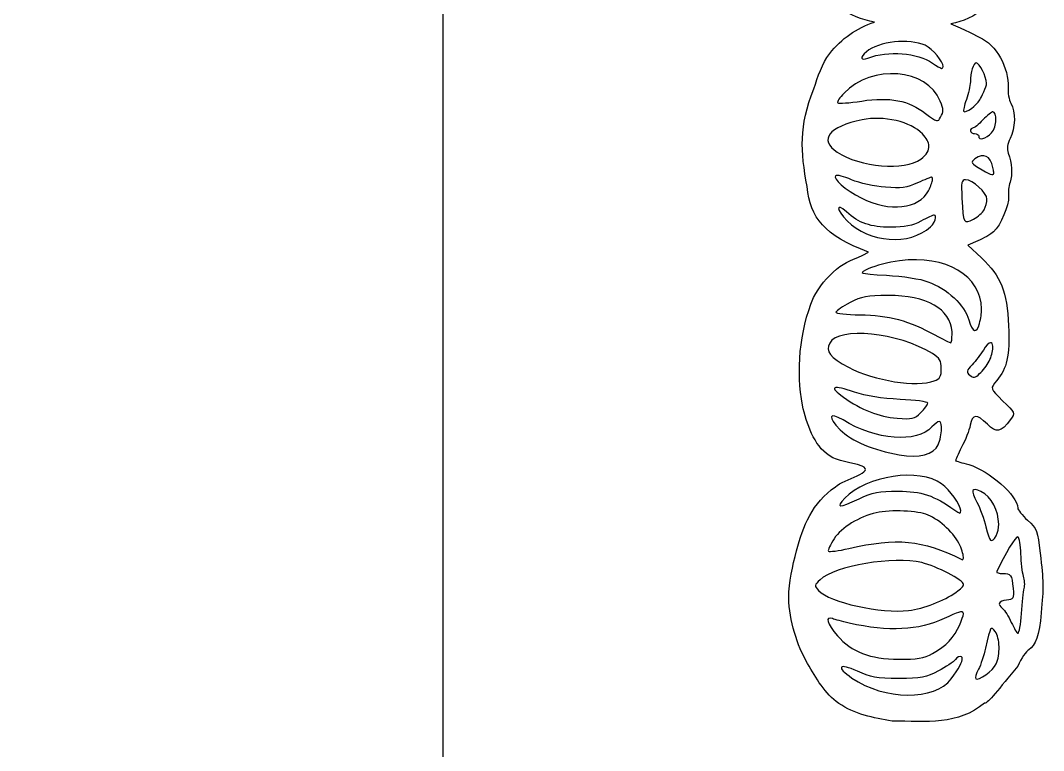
# Model space of a CAD drawing. Header units: centimetres. Extents: x -14.3 to 11, y -12.4 to 14.4.
# Drawn here: x -3.88 to 7, y -1.44 to 6.33 of the extents above; entities that cross this region are included whole.
import ezdxf

# ---------------------------------------------------------------- set-up
doc = ezdxf.new("R2010")
doc.units = ezdxf.units.CM
doc.header["$MEASUREMENT"] = 0
doc.layers.add('Layer 1', color=7, linetype='Continuous')

msp = doc.modelspace()

# ---------------------------------------------------------------- linework, layer by layer
at = {"layer": 'Layer 1', "color": 12}
for points, knots in [([(6.99868, 7.72779), (6.99736, 7.81455), (6.98812, 7.90504), (6.97021, 8.05527), (6.97021, 8.05527), (6.94359, 8.29807), (6.93798, 8.31498), (6.83638, 8.40703), (6.83638, 8.40703), (6.77828, 8.45899), (6.73182, 8.51919), (6.73177, 8.53665), (6.73177, 8.53665), (6.7314, 8.66973), (6.43033, 8.93503), (6.21027, 8.99816), (6.21027, 8.99816), (6.13825, 9.01835), (6.07735, 9.0351), (6.07124, 9.04063), (6.07124, 9.04063), (6.06859, 9.0438), (6.09698, 9.10765), (6.1346, 9.18316), (6.1346, 9.18316), (6.17458, 9.25843), (6.21504, 9.36225), (6.22652, 9.41731), (6.22652, 9.41731), (6.24946, 9.53884), (6.29523, 9.54188), (6.40826, 9.42949), (6.40826, 9.42949), (6.50407, 9.33159), (6.55087, 9.33992), (6.65472, 9.47888), (6.65472, 9.47888), (6.70637, 9.54834), (6.70584, 9.54913), (6.56974, 9.67893), (6.56974, 9.67893), (6.43628, 9.80845), (6.43655, 9.80792), (6.5088, 9.892), (6.5088, 9.892), (6.61794, 10.02541), (6.64697, 10.14931), (6.63437, 10.47604), (6.63437, 10.47604), (6.61905, 10.84297), (6.55481, 11.00206), (6.3463, 11.1978), (6.3463, 11.1978), (6.3463, 11.1978), (6.20117, 11.3339), (6.20117, 11.3339), (6.20117, 11.3339), (6.20117, 11.3339), (6.30767, 11.37973), (6.30767, 11.37973), (6.30767, 11.37973), (6.3682, 11.40582), (6.44348, 11.4473), (6.47515, 11.47598), (6.47515, 11.47598), (6.55008, 11.54552), (6.64181, 11.75956), (6.63281, 11.85188), (6.63281, 11.85188), (6.62977, 11.89527), (6.63541, 11.96168), (6.64985, 12.00248), (6.64985, 12.00248), (6.67819, 12.08326), (6.66909, 12.21076), (6.63149, 12.31172), (6.63149, 12.31172), (6.61416, 12.36062), (6.62038, 12.40721), (6.65168, 12.46788), (6.65168, 12.46788), (6.70639, 12.57784), (6.71121, 12.75169), (6.65909, 12.84415), (6.65909, 12.84415), (6.63885, 12.8814), (6.62382, 12.95623), (6.62948, 13.01102), (6.62948, 13.01102), (6.64027, 13.21663), (6.50409, 13.4676), (6.32288, 13.54592), (6.32288, 13.54592), (6.32288, 13.54592), (6.07962, 13.67487), (5.96019, 13.70866), (5.96019, 13.70866), (5.83176, 13.74533), (5.69677, 13.76796), (5.56316, 13.76467), (5.56316, 13.76467), (5.22637, 13.76053), (4.92752, 13.62262), (4.73268, 13.3744), (4.73268, 13.3744), (4.64833, 13.26489), (4.60745, 13.12692), (4.56337, 12.99609), (4.56337, 12.99609), (4.40156, 12.59557), (4.42399, 12.33845), (4.49122, 11.9566), (4.49122, 11.9566), (4.53057, 11.62095), (4.66654, 11.44302), (5.14543, 11.25889), (5.14543, 11.25889), (4.96922, 11.1687), (4.90416, 11.16005), (4.80544, 11.07855), (4.80544, 11.07855), (4.70514, 10.99598), (4.6197, 10.89094), (4.56076, 10.77516), (4.56076, 10.77516), (4.40492, 10.41461), (4.37915, 9.98643), (4.44074, 9.63208), (4.44074, 9.63208), (4.48974, 9.43007), (4.56052, 9.20721), (4.72593, 9.09391), (4.72593, 9.09391), (4.82798, 9.02594), (4.94228, 9.0329), (5.07577, 8.98168), (5.07577, 8.98168), (5.22571, 8.92392), (4.88222, 8.84222), (4.79303, 8.7634), (4.79303, 8.7634), (4.54615, 8.58832), (4.44815, 8.34752), (4.37907, 8.08194), (4.37907, 8.08194), (4.33612, 7.91805), (4.29906, 7.75073), (4.29609, 7.58137), (4.29609, 7.58137), (4.30104, 7.33401), (4.38483, 7.07972), (4.49654, 6.88239), (4.49654, 6.88239), (4.58616, 6.72682), (4.68162, 6.56145), (4.82849, 6.45816), (4.82849, 6.45816), (4.9385, 6.38069), (5.06828, 6.3382), (5.20171, 6.30788), (5.20171, 6.30788), (5.01325, 6.24491), (4.84926, 6.13198), (4.72668, 5.9758), (4.72668, 5.9758), (4.64233, 5.86626), (4.60145, 5.72831), (4.55737, 5.59747), (4.55737, 5.59747), (4.39555, 5.19695), (4.41799, 4.93985), (4.48495, 4.55798), (4.48495, 4.55798), (4.52456, 4.22233), (4.66053, 4.04439), (5.13943, 3.8603), (5.13943, 3.8603), (4.96321, 3.7701), (4.89815, 3.76145), (4.79914, 3.67993), (4.79914, 3.67993), (4.69911, 3.59735), (4.6137, 3.49234), (4.55448, 3.37653), (4.55448, 3.37653), (4.39888, 3.01599), (4.37314, 2.58781), (4.43473, 2.23345), (4.43473, 2.23345), (4.48374, 2.03144), (4.55448, 1.80861), (4.71993, 1.69532), (4.71993, 1.69532), (4.82198, 1.62735), (4.93628, 1.63428), (5.07003, 1.58308), (5.07003, 1.58308), (5.21994, 1.5253), (4.87622, 1.44362), (4.78676, 1.36477), (4.78676, 1.36477), (4.54014, 1.1897), (4.44214, 0.9489), (4.37306, 0.68307), (4.37306, 0.68307), (4.33012, 0.51917), (4.29305, 0.35184), (4.29009, 0.18251), (4.29009, 0.18251), (4.29503, -0.06488), (4.37883, -0.3189), (4.49053, -0.51623), (4.49053, -0.51623), (4.58015, -0.67207), (4.67561, -0.83717), (4.82248, -0.94046), (4.82248, -0.94046), (4.98552, -1.05481), (5.19308, -1.09498), (5.38948, -1.128), (5.38948, -1.128), (5.7586, -1.13435), (6.09105, -1.17361), (6.37267, -0.93681), (6.37267, -0.93681), (6.4063, -0.94782), (6.52253, -0.78555), (6.72793, -0.54367), (6.72793, -0.54367), (6.76238, -0.4626), (6.81453, -0.38441), (6.84334, -0.36976), (6.84334, -0.36976), (6.91544, -0.32909), (6.95296, -0.21654), (6.97529, 0.02326), (6.97529, 0.02326), (6.98786, 0.15928), (6.99397, 0.24265), (6.99267, 0.32917), (6.99267, 0.32917), (6.99135, 0.41595), (6.98209, 0.50641), (6.9642, 0.65664), (6.9642, 0.65664), (6.93759, 0.89945), (6.93171, 0.91636), (6.83011, 1.00841), (6.83011, 1.00841), (6.77228, 1.06037), (6.72581, 1.12056), (6.72576, 1.13803), (6.72576, 1.13803), (6.72536, 1.27111), (6.42432, 1.53644), (6.20427, 1.59956), (6.20427, 1.59956), (6.13222, 1.61973), (6.07134, 1.63647), (6.06523, 1.64203), (6.06523, 1.64203), (6.06258, 1.64518), (6.09097, 1.70902), (6.12833, 1.78456), (6.12833, 1.78456), (6.16858, 1.85954), (6.20903, 1.96363), (6.22051, 2.01872), (6.22051, 2.01872), (6.24345, 2.14021), (6.28923, 2.14326), (6.40226, 2.03086), (6.40226, 2.03086), (6.49806, 1.93299), (6.54487, 1.94133), (6.64845, 2.08026), (6.64845, 2.08026), (6.70036, 2.14974), (6.69983, 2.15053), (6.56373, 2.28031), (6.56373, 2.28031), (6.43027, 2.40982), (6.43054, 2.4093), (6.5028, 2.49338), (6.5028, 2.49338), (6.61194, 2.62678), (6.64096, 2.75069), (6.62837, 3.07742), (6.62837, 3.07742), (6.61278, 3.44437), (6.54881, 3.60347), (6.34029, 3.79918), (6.34029, 3.79918), (6.34029, 3.79918), (6.19517, 3.93528), (6.19517, 3.93528), (6.19517, 3.93528), (6.19517, 3.93528), (6.30166, 3.98111), (6.30166, 3.98111), (6.30166, 3.98111), (6.36217, 4.00722), (6.43747, 4.04871), (6.46914, 4.07736), (6.46914, 4.07736), (6.54407, 4.14689), (6.6358, 4.36094), (6.62681, 4.45325), (6.62681, 4.45325), (6.62376, 4.49665), (6.62914, 4.56308), (6.64385, 4.60386), (6.64385, 4.60386), (6.67218, 4.68463), (6.66308, 4.81187), (6.62548, 4.9131), (6.62548, 4.9131), (6.60815, 4.962), (6.61411, 5.00859), (6.64567, 5.06928), (6.64567, 5.06928), (6.70039, 5.17925), (6.70518, 5.35308), (6.65305, 5.44552), (6.65305, 5.44552), (6.63284, 5.48278), (6.61781, 5.55763), (6.62347, 5.61239), (6.62347, 5.61239), (6.63427, 5.81803), (6.49809, 6.06899), (6.31687, 6.1473), (6.31687, 6.1473), (6.31687, 6.1473), (6.13987, 6.24179), (6.01379, 6.29036), (6.01379, 6.29036), (6.1431, 6.3164), (6.26517, 6.36625), (6.37895, 6.46181), (6.37895, 6.46181), (6.41231, 6.45054), (6.52854, 6.61305), (6.73394, 6.85496), (6.73394, 6.85496), (6.76839, 6.936), (6.82054, 7.01447), (6.84935, 7.02884), (6.84935, 7.02884), (6.92145, 7.0698), (6.95897, 7.18209), (6.9813, 7.42214), (6.9813, 7.42214), (6.99386, 7.5579), (6.99998, 7.64127), (6.99868, 7.72806), (6.99868, 7.72806), (6.99868, 7.72806), (6.99868, 7.72779), (6.99868, 7.72779)], [0, 0, 0, 0, 0.01098901, 0.01098901, 0.01098901, 0.01098901, 0.02197802, 0.02197802, 0.02197802, 0.02197802, 0.03296703, 0.03296703, 0.03296703, 0.03296703, 0.04395604, 0.04395604, 0.04395604, 0.04395604, 0.05494505, 0.05494505, 0.05494505, 0.05494505, 0.06593407, 0.06593407, 0.06593407, 0.06593407, 0.07692308, 0.07692308, 0.07692308, 0.07692308, 0.08791209, 0.08791209, 0.08791209, 0.08791209, 0.0989011, 0.0989011, 0.0989011, 0.0989011, 0.10989011, 0.10989011, 0.10989011, 0.10989011, 0.12087912, 0.12087912, 0.12087912, 0.12087912, 0.13186813, 0.13186813, 0.13186813, 0.13186813, 0.14285714, 0.14285714, 0.14285714, 0.14285714, 0.15384615, 0.15384615, 0.15384615, 0.15384615, 0.16483516, 0.16483516, 0.16483516, 0.16483516, 0.17582418, 0.17582418, 0.17582418, 0.17582418, 0.18681319, 0.18681319, 0.18681319, 0.18681319, 0.1978022, 0.1978022, 0.1978022, 0.1978022, 0.20879121, 0.20879121, 0.20879121, 0.20879121, 0.21978022, 0.21978022, 0.21978022, 0.21978022, 0.23076923, 0.23076923, 0.23076923, 0.23076923, 0.24175824, 0.24175824, 0.24175824, 0.24175824, 0.25274725, 0.25274725, 0.25274725, 0.25274725, 0.26373626, 0.26373626, 0.26373626, 0.26373626, 0.27472527, 0.27472527, 0.27472527, 0.27472527, 0.28571429, 0.28571429, 0.28571429, 0.28571429, 0.2967033, 0.2967033, 0.2967033, 0.2967033, 0.30769231, 0.30769231, 0.30769231, 0.30769231, 0.31868132, 0.31868132, 0.31868132, 0.31868132, 0.32967033, 0.32967033, 0.32967033, 0.32967033, 0.34065934, 0.34065934, 0.34065934, 0.34065934, 0.35164835, 0.35164835, 0.35164835, 0.35164835, 0.36263736, 0.36263736, 0.36263736, 0.36263736, 0.37362637, 0.37362637, 0.37362637, 0.37362637, 0.38461538, 0.38461538, 0.38461538, 0.38461538, 0.3956044, 0.3956044, 0.3956044, 0.3956044, 0.40659341, 0.40659341, 0.40659341, 0.40659341, 0.41758242, 0.41758242, 0.41758242, 0.41758242, 0.42857143, 0.42857143, 0.42857143, 0.42857143, 0.43956044, 0.43956044, 0.43956044, 0.43956044, 0.45054945, 0.45054945, 0.45054945, 0.45054945, 0.46153846, 0.46153846, 0.46153846, 0.46153846, 0.47252747, 0.47252747, 0.47252747, 0.47252747, 0.48351648, 0.48351648, 0.48351648, 0.48351648, 0.49450549, 0.49450549, 0.49450549, 0.49450549, 0.50549451, 0.50549451, 0.50549451, 0.50549451, 0.51648352, 0.51648352, 0.51648352, 0.51648352, 0.52747253, 0.52747253, 0.52747253, 0.52747253, 0.53846154, 0.53846154, 0.53846154, 0.53846154, 0.54945055, 0.54945055, 0.54945055, 0.54945055, 0.56043956, 0.56043956, 0.56043956, 0.56043956, 0.57142857, 0.57142857, 0.57142857, 0.57142857, 0.58241758, 0.58241758, 0.58241758, 0.58241758, 0.59340659, 0.59340659, 0.59340659, 0.59340659, 0.6043956, 0.6043956, 0.6043956, 0.6043956, 0.61538462, 0.61538462, 0.61538462, 0.61538462, 0.62637363, 0.62637363, 0.62637363, 0.62637363, 0.63736264, 0.63736264, 0.63736264, 0.63736264, 0.64835165, 0.64835165, 0.64835165, 0.64835165, 0.65934066, 0.65934066, 0.65934066, 0.65934066, 0.67032967, 0.67032967, 0.67032967, 0.67032967, 0.68131868, 0.68131868, 0.68131868, 0.68131868, 0.69230769, 0.69230769, 0.69230769, 0.69230769, 0.7032967, 0.7032967, 0.7032967, 0.7032967, 0.71428571, 0.71428571, 0.71428571, 0.71428571, 0.72527473, 0.72527473, 0.72527473, 0.72527473, 0.73626374, 0.73626374, 0.73626374, 0.73626374, 0.74725275, 0.74725275, 0.74725275, 0.74725275, 0.75824176, 0.75824176, 0.75824176, 0.75824176, 0.76923077, 0.76923077, 0.76923077, 0.76923077, 0.78021978, 0.78021978, 0.78021978, 0.78021978, 0.79120879, 0.79120879, 0.79120879, 0.79120879, 0.8021978, 0.8021978, 0.8021978, 0.8021978, 0.81318681, 0.81318681, 0.81318681, 0.81318681, 0.82417582, 0.82417582, 0.82417582, 0.82417582, 0.83516484, 0.83516484, 0.83516484, 0.83516484, 0.84615385, 0.84615385, 0.84615385, 0.84615385, 0.85714286, 0.85714286, 0.85714286, 0.85714286, 0.86813187, 0.86813187, 0.86813187, 0.86813187, 0.87912088, 0.87912088, 0.87912088, 0.87912088, 0.89010989, 0.89010989, 0.89010989, 0.89010989, 0.9010989, 0.9010989, 0.9010989, 0.9010989, 0.91208791, 0.91208791, 0.91208791, 0.91208791, 0.92307692, 0.92307692, 0.92307692, 0.92307692, 0.93406593, 0.93406593, 0.93406593, 0.93406593, 0.94505495, 0.94505495, 0.94505495, 0.94505495, 0.95604396, 0.95604396, 0.95604396, 0.95604396, 0.96703297, 0.96703297, 0.96703297, 0.96703297, 0.97802198, 0.97802198, 0.97802198, 0.97802198, 1, 1, 1, 1]), ([(0.61029, -12.44203), (0.61029, -5.09979), (0.61029, 2.2424), (0.61029, 9.58461), (0.61029, 9.58461), (-4.35065, 9.5845), (-9.31161, 9.5845), (-14.2726, 9.5845), (-14.2726, 9.5845), (-14.2726, 2.24229), (-14.2726, -5.09979), (-14.2726, -12.44203), (-14.2726, -12.44203), (-9.31161, -12.44203), (-4.35065, -12.44203), (0.61029, -12.44203)], [0, 0, 0, 0, 0.2, 0.2, 0.2, 0.2, 0.4, 0.4, 0.4, 0.4, 0.6, 0.6, 0.6, 0.6, 1, 1, 1, 1]), ([(5.93333, 5.83451), (5.93336, 5.82287), (5.9281, 5.81626), (5.91513, 5.8162), (5.91513, 5.8162), (5.9064, 5.8162), (5.8624, 5.84147), (5.81919, 5.87309), (5.81919, 5.87309), (5.65986, 5.98244), (5.34757, 6.008), (5.13112, 5.9264), (5.13112, 5.9264), (5.05314, 5.89735), (5.04484, 5.93172), (5.11691, 5.99252), (5.11691, 5.99252), (5.24386, 6.10269), (5.57316, 6.13881), (5.74085, 6.06152), (5.74085, 6.06152), (5.82538, 6.02181), (5.93294, 5.88452), (5.93333, 5.83451), (5.93333, 5.83451), (5.93333, 5.83451), (5.93333, 5.83451), (5.93333, 5.83451)], [0, 0, 0, 0, 0.125, 0.125, 0.125, 0.125, 0.25, 0.25, 0.25, 0.25, 0.375, 0.375, 0.375, 0.375, 0.5, 0.5, 0.5, 0.5, 0.625, 0.625, 0.625, 0.625, 0.75, 0.75, 0.75, 0.75, 1, 1, 1, 1]), ([(5.93042, 5.3707), (5.93077, 5.34715), (5.92235, 5.32701), (5.90497, 5.29548), (5.90497, 5.29548), (5.87629, 5.24327), (5.86703, 5.24325), (5.74532, 5.33551), (5.74532, 5.33551), (5.56289, 5.47653), (5.36937, 5.51328), (5.066, 5.46902), (5.066, 5.46902), (4.93617, 5.44854), (4.82031, 5.43975), (4.81155, 5.44846), (4.81155, 5.44846), (4.80277, 5.45981), (4.83201, 5.50646), (4.87818, 5.55289), (4.87818, 5.55289), (5.17522, 5.86303), (5.76141, 5.81552), (5.90132, 5.46904), (5.90132, 5.46904), (5.92024, 5.42147), (5.93011, 5.39425), (5.93042, 5.3707), (5.93042, 5.3707), (5.93042, 5.3707), (5.93042, 5.3707), (5.93042, 5.3707)], [0, 0, 0, 0, 0.11111111, 0.11111111, 0.11111111, 0.11111111, 0.22222222, 0.22222222, 0.22222222, 0.22222222, 0.33333333, 0.33333333, 0.33333333, 0.33333333, 0.44444444, 0.44444444, 0.44444444, 0.44444444, 0.55555556, 0.55555556, 0.55555556, 0.55555556, 0.66666667, 0.66666667, 0.66666667, 0.66666667, 0.77777778, 0.77777778, 0.77777778, 0.77777778, 1, 1, 1, 1]), ([(6.39501, 5.65806), (6.39511, 5.62631), (6.33619, 5.50627), (6.32116, 5.48108), (6.32116, 5.48108), (6.28888, 5.42385), (6.17376, 5.33381), (6.15042, 5.35969), (6.15042, 5.35969), (6.14484, 5.36575), (6.15633, 5.42322), (6.17916, 5.48386), (6.17916, 5.48386), (6.20199, 5.5477), (6.21869, 5.63134), (6.22149, 5.67158), (6.22149, 5.67158), (6.22408, 5.77583), (6.25319, 5.87433), (6.28203, 5.87454), (6.28203, 5.87454), (6.31661, 5.87452), (6.39191, 5.72736), (6.39501, 5.65806), (6.39501, 5.65806), (6.39501, 5.65806), (6.39501, 5.65806), (6.39501, 5.65806)], [0, 0, 0, 0, 0.125, 0.125, 0.125, 0.125, 0.25, 0.25, 0.25, 0.25, 0.375, 0.375, 0.375, 0.375, 0.5, 0.5, 0.5, 0.5, 0.625, 0.625, 0.625, 0.625, 0.75, 0.75, 0.75, 0.75, 1, 1, 1, 1]), ([(6.49377, 5.26727), (6.49285, 5.21965), (6.47898, 5.16353), (6.44784, 5.13088), (6.44784, 5.13088), (6.38535, 5.06243), (6.31023, 5.04767), (6.3101, 5.09397), (6.3101, 5.09397), (6.31007, 5.10826), (6.28991, 5.12276), (6.26689, 5.12268), (6.26689, 5.12268), (6.24388, 5.12262), (6.22295, 5.13421), (6.22289, 5.15168), (6.22289, 5.15168), (6.22287, 5.16623), (6.23472, 5.18054), (6.2461, 5.18057), (6.2461, 5.18057), (6.26065, 5.18062), (6.30949, 5.21859), (6.35566, 5.26767), (6.35566, 5.26767), (6.40157, 5.3141), (6.44774, 5.35472), (6.46229, 5.35477), (6.46229, 5.35477), (6.4824, 5.35482), (6.49494, 5.31516), (6.49377, 5.26727), (6.49377, 5.26727), (6.49377, 5.26727), (6.49377, 5.26727), (6.49377, 5.26727)], [0, 0, 0, 0, 0.1, 0.1, 0.1, 0.1, 0.2, 0.2, 0.2, 0.2, 0.3, 0.3, 0.3, 0.3, 0.4, 0.4, 0.4, 0.4, 0.5, 0.5, 0.5, 0.5, 0.6, 0.6, 0.6, 0.6, 0.7, 0.7, 0.7, 0.7, 0.8, 0.8, 0.8, 0.8, 1, 1, 1, 1]), ([(5.78096, 4.99258), (5.78543, 4.94284), (5.75638, 4.89738), (5.6946, 4.84984), (5.6946, 4.84984), (5.52466, 4.72236), (5.04828, 4.76385), (4.80491, 4.92509), (4.80491, 4.92509), (4.60796, 5.05759), (4.71154, 5.19364), (5.07249, 5.26981), (5.07249, 5.26981), (5.29487, 5.31675), (5.59536, 5.24857), (5.71135, 5.11871), (5.71135, 5.11871), (5.75434, 5.07201), (5.77776, 5.03105), (5.78096, 4.99258), (5.78096, 4.99258), (5.78096, 4.99258), (5.78096, 4.99258), (5.78096, 4.99258)], [0, 0, 0, 0, 0.14285714, 0.14285714, 0.14285714, 0.14285714, 0.28571429, 0.28571429, 0.28571429, 0.28571429, 0.42857143, 0.42857143, 0.42857143, 0.42857143, 0.57142857, 0.57142857, 0.57142857, 0.57142857, 0.71428571, 0.71428571, 0.71428571, 0.71428571, 1, 1, 1, 1]), ([(6.4697, 4.71236), (6.47324, 4.67402), (6.45419, 4.67291), (6.34579, 4.73689), (6.34579, 4.73689), (6.22448, 4.81063), (6.22104, 4.81616), (6.27012, 4.85415), (6.27012, 4.85415), (6.36228, 4.92083), (6.43514, 4.88638), (6.46142, 4.76208), (6.46142, 4.76208), (6.4652, 4.74173), (6.46867, 4.72533), (6.46978, 4.71236), (6.46978, 4.71236), (6.46978, 4.71236), (6.4697, 4.71236), (6.4697, 4.71236)], [0, 0, 0, 0, 0.16666667, 0.16666667, 0.16666667, 0.16666667, 0.33333333, 0.33333333, 0.33333333, 0.33333333, 0.5, 0.5, 0.5, 0.5, 0.66666667, 0.66666667, 0.66666667, 0.66666667, 1, 1, 1, 1]), ([(5.81927, 4.64542), (5.81954, 4.64225), (5.81956, 4.63854), (5.8193, 4.63457), (5.8193, 4.63457), (5.81726, 4.60891), (5.80178, 4.5652), (5.77652, 4.51459), (5.77652, 4.51459), (5.67576, 4.31771), (5.3639, 4.28506), (5.05997, 4.43738), (5.05997, 4.43738), (4.89225, 4.52342), (4.75618, 4.64209), (4.78811, 4.67394), (4.78811, 4.67394), (4.79944, 4.68561), (4.87466, 4.66572), (4.95861, 4.63129), (4.95861, 4.63129), (5.04232, 4.59396), (5.20488, 4.55978), (5.31762, 4.55136), (5.31762, 4.55136), (5.48516, 4.53755), (5.54546, 4.5462), (5.65827, 4.59864), (5.65827, 4.59864), (5.73598, 4.63063), (5.80282, 4.65939), (5.80837, 4.65942), (5.80837, 4.65942), (5.81499, 4.65942), (5.81845, 4.65442), (5.81927, 4.64542), (5.81927, 4.64542), (5.81927, 4.64542), (5.81927, 4.64542), (5.81927, 4.64542)], [0, 0, 0, 0, 0.09090909, 0.09090909, 0.09090909, 0.09090909, 0.18181818, 0.18181818, 0.18181818, 0.18181818, 0.27272727, 0.27272727, 0.27272727, 0.27272727, 0.36363636, 0.36363636, 0.36363636, 0.36363636, 0.45454545, 0.45454545, 0.45454545, 0.45454545, 0.54545455, 0.54545455, 0.54545455, 0.54545455, 0.63636364, 0.63636364, 0.63636364, 0.63636364, 0.72727273, 0.72727273, 0.72727273, 0.72727273, 0.81818182, 0.81818182, 0.81818182, 0.81818182, 1, 1, 1, 1]), ([(6.39855, 4.42378), (6.39871, 4.39494), (6.3845, 4.34303), (6.37003, 4.31123), (6.37003, 4.31123), (6.35275, 4.28236), (6.30076, 4.23564), (6.25478, 4.21248), (6.25478, 4.21248), (6.15069, 4.15716), (6.14749, 4.16269), (6.13243, 4.43439), (6.13243, 4.43439), (6.1232, 4.60502), (6.12656, 4.63121), (6.16995, 4.63135), (6.16995, 4.63135), (6.24538, 4.63156), (6.39845, 4.49046), (6.39855, 4.42378), (6.39855, 4.42378), (6.39855, 4.42378), (6.39855, 4.42378), (6.39855, 4.42378)], [0, 0, 0, 0, 0.14285714, 0.14285714, 0.14285714, 0.14285714, 0.28571429, 0.28571429, 0.28571429, 0.28571429, 0.42857143, 0.42857143, 0.42857143, 0.42857143, 0.57142857, 0.57142857, 0.57142857, 0.57142857, 0.71428571, 0.71428571, 0.71428571, 0.71428571, 1, 1, 1, 1]), ([(5.85192, 4.23857), (5.85221, 4.23513), (5.85221, 4.23116), (5.85195, 4.22693), (5.85195, 4.22693), (5.84938, 4.19941), (5.82914, 4.15729), (5.79853, 4.1302), (5.79853, 4.1302), (5.5766, 3.92689), (5.14284, 3.95819), (4.91093, 4.1946), (4.91093, 4.1946), (4.79496, 4.31281), (4.78838, 4.39322), (4.90403, 4.28956), (4.90403, 4.28956), (5.03457, 4.16848), (5.16247, 4.12573), (5.37334, 4.12634), (5.37334, 4.12634), (5.5268, 4.12679), (5.6043, 4.14155), (5.69648, 4.19103), (5.69648, 4.19103), (5.76281, 4.2259), (5.82647, 4.2549), (5.8352, 4.25492), (5.8352, 4.25492), (5.84499, 4.25495), (5.85031, 4.24889), (5.85192, 4.23857), (5.85192, 4.23857), (5.85192, 4.23857), (5.85192, 4.23857), (5.85192, 4.23857)], [0, 0, 0, 0, 0.1, 0.1, 0.1, 0.1, 0.2, 0.2, 0.2, 0.2, 0.3, 0.3, 0.3, 0.3, 0.4, 0.4, 0.4, 0.4, 0.5, 0.5, 0.5, 0.5, 0.6, 0.6, 0.6, 0.6, 0.7, 0.7, 0.7, 0.7, 0.8, 0.8, 0.8, 0.8, 1, 1, 1, 1]), ([(6.34, 3.25784), (6.34066, 3.20836), (6.33394, 3.15648), (6.31902, 3.10301), (6.31902, 3.10301), (6.2874, 2.99019), (6.24343, 3.00434), (6.20572, 3.13997), (6.20572, 3.13997), (6.16455, 3.29332), (5.97088, 3.4748), (5.77117, 3.54645), (5.77117, 3.54645), (5.69569, 3.57508), (5.49902, 3.60627), (5.33125, 3.61453), (5.33125, 3.61453), (5.02772, 3.63403), (5.02772, 3.6335), (5.1431, 3.68594), (5.1431, 3.68594), (5.20679, 3.71496), (5.35141, 3.75296), (5.46698, 3.76783), (5.46698, 3.76783), (5.965, 3.83752), (6.33563, 3.60392), (6.34008, 3.25758), (6.34008, 3.25758), (6.34008, 3.25758), (6.34, 3.25784), (6.34, 3.25784)], [0, 0, 0, 0, 0.11111111, 0.11111111, 0.11111111, 0.11111111, 0.22222222, 0.22222222, 0.22222222, 0.22222222, 0.33333333, 0.33333333, 0.33333333, 0.33333333, 0.44444444, 0.44444444, 0.44444444, 0.44444444, 0.55555556, 0.55555556, 0.55555556, 0.55555556, 0.66666667, 0.66666667, 0.66666667, 0.66666667, 0.77777778, 0.77777778, 0.77777778, 0.77777778, 1, 1, 1, 1]), ([(6.02663, 3.013), (6.02692, 3.00506), (6.02668, 2.99712), (6.02671, 2.98892), (6.02671, 2.98892), (6.02692, 2.93971), (6.02149, 2.89629), (6.01276, 2.89626), (6.01276, 2.89626), (6.0043, 2.89623), (5.92878, 2.93412), (5.84478, 2.98019), (5.84478, 2.98019), (5.57842, 3.12944), (5.34728, 3.19228), (5.0496, 3.19434), (5.0496, 3.19434), (4.90514, 3.19392), (4.78631, 3.20813), (4.79227, 3.2227), (4.79227, 3.2227), (4.79806, 3.23728), (4.86381, 3.28298), (4.94173, 3.32393), (4.94173, 3.32393), (5.0659, 3.3878), (5.12125, 3.3996), (5.34667, 3.40024), (5.34667, 3.40024), (5.75837, 3.40143), (6.01067, 3.25583), (6.02671, 3.013), (6.02671, 3.013), (6.02671, 3.013), (6.02663, 3.013), (6.02663, 3.013)], [0, 0, 0, 0, 0.1, 0.1, 0.1, 0.1, 0.2, 0.2, 0.2, 0.2, 0.3, 0.3, 0.3, 0.3, 0.4, 0.4, 0.4, 0.4, 0.5, 0.5, 0.5, 0.5, 0.6, 0.6, 0.6, 0.6, 0.7, 0.7, 0.7, 0.7, 0.8, 0.8, 0.8, 0.8, 1, 1, 1, 1]), ([(5.91267, 2.62133), (5.91291, 2.53772), (5.89841, 2.51468), (5.8379, 2.49148), (5.8379, 2.49148), (5.65317, 2.41845), (5.20155, 2.4923), (4.92625, 2.63596), (4.92625, 2.63596), (4.72937, 2.73939), (4.68021, 2.80567), (4.72628, 2.89258), (4.72628, 2.89258), (4.82103, 3.06933), (5.44907, 3.00789), (5.81959, 2.78088), (5.81959, 2.78088), (5.89486, 2.73452), (5.91243, 2.70521), (5.91267, 2.62147), (5.91267, 2.62147), (5.91267, 2.62147), (5.91267, 2.62133), (5.91267, 2.62133)], [0, 0, 0, 0, 0.14285714, 0.14285714, 0.14285714, 0.14285714, 0.28571429, 0.28571429, 0.28571429, 0.28571429, 0.42857143, 0.42857143, 0.42857143, 0.42857143, 0.57142857, 0.57142857, 0.57142857, 0.57142857, 0.71428571, 0.71428571, 0.71428571, 0.71428571, 1, 1, 1, 1]), ([(6.46105, 2.84305), (6.46036, 2.80337), (6.44623, 2.74881), (6.42096, 2.7014), (6.42096, 2.7014), (6.39815, 2.65792), (6.35519, 2.5972), (6.32063, 2.56802), (6.32063, 2.56802), (6.27129, 2.52182), (6.25382, 2.51886), (6.21641, 2.5505), (6.21641, 2.5505), (6.17556, 2.58506), (6.17871, 2.59644), (6.23938, 2.66303), (6.23938, 2.66303), (6.27949, 2.70362), (6.3314, 2.77363), (6.36032, 2.8171), (6.36032, 2.8171), (6.38612, 2.86321), (6.42014, 2.89745), (6.43443, 2.89748), (6.43443, 2.89748), (6.44977, 2.89753), (6.45808, 2.88248), (6.46028, 2.85866), (6.46028, 2.85866), (6.46083, 2.85364), (6.46136, 2.84861), (6.46113, 2.84305), (6.46113, 2.84305), (6.46113, 2.84305), (6.46105, 2.84305), (6.46105, 2.84305)], [0, 0, 0, 0, 0.1, 0.1, 0.1, 0.1, 0.2, 0.2, 0.2, 0.2, 0.3, 0.3, 0.3, 0.3, 0.4, 0.4, 0.4, 0.4, 0.5, 0.5, 0.5, 0.5, 0.6, 0.6, 0.6, 0.6, 0.7, 0.7, 0.7, 0.7, 0.8, 0.8, 0.8, 0.8, 1, 1, 1, 1]), ([(5.76898, 2.25396), (5.76903, 2.23967), (5.73424, 2.19326), (5.69412, 2.15294), (5.69412, 2.15294), (5.62509, 2.08632), (5.60472, 2.08018), (5.44303, 2.09426), (5.44303, 2.09426), (5.24349, 2.1109), (5.06389, 2.18022), (4.87273, 2.31831), (4.87273, 2.31831), (4.71339, 2.43321), (4.75329, 2.45078), (4.99086, 2.37077), (4.99086, 2.37077), (5.10924, 2.33037), (5.28024, 2.30441), (5.47386, 2.29359), (5.47386, 2.29359), (5.63581, 2.28796), (5.76895, 2.26851), (5.76898, 2.25396)], [0, 0, 0, 0, 0.14285714, 0.14285714, 0.14285714, 0.14285714, 0.28571429, 0.28571429, 0.28571429, 0.28571429, 0.42857143, 0.42857143, 0.42857143, 0.42857143, 0.57142857, 0.57142857, 0.57142857, 0.57142857, 0.71428571, 0.71428571, 0.71428571, 0.71428571, 1, 1, 1, 1]), ([(5.9145, 1.98157), (5.91413, 1.92865), (5.90214, 1.85931), (5.88034, 1.81189), (5.88034, 1.81189), (5.83433, 1.70778), (5.6778, 1.66711), (5.46391, 1.70405), (5.46391, 1.70405), (5.19205, 1.75249), (4.95813, 1.84973), (4.83635, 1.97107), (4.83635, 1.97107), (4.70022, 2.10643), (4.71699, 2.16731), (4.86754, 2.07515), (4.86754, 2.07515), (5.21502, 1.85944), (5.65433, 1.82631), (5.81284, 2.00033), (5.81284, 2.00033), (5.8416, 2.03189), (5.87671, 2.05819), (5.89127, 2.05825), (5.89127, 2.05825), (5.90423, 2.05827), (5.91169, 2.03555), (5.91365, 2.003), (5.91365, 2.003), (5.9142, 1.99612), (5.91447, 1.98898), (5.9145, 1.98157), (5.9145, 1.98157), (5.9145, 1.98157), (5.9145, 1.98157), (5.9145, 1.98157)], [0, 0, 0, 0, 0.1, 0.1, 0.1, 0.1, 0.2, 0.2, 0.2, 0.2, 0.3, 0.3, 0.3, 0.3, 0.4, 0.4, 0.4, 0.4, 0.5, 0.5, 0.5, 0.5, 0.6, 0.6, 0.6, 0.6, 0.7, 0.7, 0.7, 0.7, 0.8, 0.8, 0.8, 0.8, 1, 1, 1, 1]), ([(6.11889, 1.11061), (6.11905, 1.07595), (6.11076, 1.07566), (6.05589, 1.11625), (6.05589, 1.11625), (5.83591, 1.27175), (5.7019, 1.31765), (5.45346, 1.31694), (5.45346, 1.31694), (5.2455, 1.31953), (5.18202, 1.30717), (5.03777, 1.23743), (5.03777, 1.23743), (4.82137, 1.13549), (4.78642, 1.13829), (4.88746, 1.24256), (4.88746, 1.24256), (5.11511, 1.48317), (5.68161, 1.56895), (5.91619, 1.39605), (5.91619, 1.39605), (6.00316, 1.33281), (6.11878, 1.1712), (6.11889, 1.11061), (6.11889, 1.11061), (6.11889, 1.11061), (6.11889, 1.11061), (6.11889, 1.11061)], [0, 0, 0, 0, 0.125, 0.125, 0.125, 0.125, 0.25, 0.25, 0.25, 0.25, 0.375, 0.375, 0.375, 0.375, 0.5, 0.5, 0.5, 0.5, 0.625, 0.625, 0.625, 0.625, 0.75, 0.75, 0.75, 0.75, 1, 1, 1, 1]), ([(6.52277, 0.96785), (6.52264, 0.92234), (6.51431, 0.87918), (6.49589, 0.84288), (6.49589, 0.84288), (6.44692, 0.75623), (6.42623, 0.77602), (6.38553, 0.93782), (6.38553, 0.93782), (6.36786, 1.01873), (6.32439, 1.13689), (6.29219, 1.20028), (6.29219, 1.20028), (6.2225, 1.33027), (6.23353, 1.35993), (6.33473, 1.31392), (6.33473, 1.31392), (6.44546, 1.26212), (6.52264, 1.10464), (6.52277, 0.96798), (6.52277, 0.96798), (6.52277, 0.96798), (6.52277, 0.96785), (6.52277, 0.96785)], [0, 0, 0, 0, 0.14285714, 0.14285714, 0.14285714, 0.14285714, 0.28571429, 0.28571429, 0.28571429, 0.28571429, 0.42857143, 0.42857143, 0.42857143, 0.42857143, 0.57142857, 0.57142857, 0.57142857, 0.57142857, 0.71428571, 0.71428571, 0.71428571, 0.71428571, 1, 1, 1, 1]), ([(6.14836, 0.6056), (6.1477, 0.59026), (6.1413, 0.58417), (6.12936, 0.59074), (6.12936, 0.59074), (5.70682, 0.80068), (5.44348, 0.82505), (4.92948, 0.70795), (4.92948, 0.70795), (4.81949, 0.6817), (4.72162, 0.67059), (4.71286, 0.67929), (4.71286, 0.67929), (4.70411, 0.68773), (4.72961, 0.74811), (4.77282, 0.81174), (4.77282, 0.81174), (4.85053, 0.93051), (5.04121, 1.04719), (5.22015, 1.0882), (5.22015, 1.0882), (5.37906, 1.12331), (5.66256, 1.10905), (5.77241, 1.06333), (5.77241, 1.06333), (5.8969, 1.01182), (6.05962, 0.85884), (6.10915, 0.74361), (6.10915, 0.74361), (6.13632, 0.68204), (6.14971, 0.6313), (6.14844, 0.6056), (6.14844, 0.6056), (6.14844, 0.6056), (6.14836, 0.6056), (6.14836, 0.6056)], [0, 0, 0, 0, 0.1, 0.1, 0.1, 0.1, 0.2, 0.2, 0.2, 0.2, 0.3, 0.3, 0.3, 0.3, 0.4, 0.4, 0.4, 0.4, 0.5, 0.5, 0.5, 0.5, 0.6, 0.6, 0.6, 0.6, 0.7, 0.7, 0.7, 0.7, 0.8, 0.8, 0.8, 0.8, 1, 1, 1, 1]), ([(6.79895, 0.34449), (6.80061, 0.32094), (6.79934, 0.29898), (6.79516, 0.28334), (6.79516, 0.28334), (6.78651, 0.25159), (6.77521, 0.1301), (6.76682, 0.01445), (6.76682, 0.01445), (6.75841, -0.09829), (6.74095, -0.19412), (6.72931, -0.19415), (6.72931, -0.19415), (6.71793, -0.19418), (6.68605, -0.14213), (6.65729, -0.07848), (6.65729, -0.07848), (6.628, -0.01505), (6.5876, 0.05125), (6.56426, 0.06837), (6.56426, 0.06837), (6.50618, 0.11742), (6.51825, 0.14629), (6.60765, 0.15793), (6.60765, 0.15793), (6.68012, 0.16661), (6.68565, 0.17589), (6.67689, 0.28302), (6.67689, 0.28302), (6.66192, 0.43034), (6.65313, 0.4417), (6.56635, 0.44146), (6.56635, 0.44146), (6.52587, 0.44132), (6.49703, 0.44945), (6.50253, 0.46112), (6.50253, 0.46112), (6.58614, 0.6463), (6.7065, 0.84349), (6.72637, 0.83217), (6.72637, 0.83217), (6.74386, 0.82349), (6.756, 0.73964), (6.75918, 0.65024), (6.75918, 0.65024), (6.76235, 0.56055), (6.77455, 0.45342), (6.78632, 0.41299), (6.78632, 0.41299), (6.79352, 0.39288), (6.79754, 0.36804), (6.79895, 0.34449), (6.79895, 0.34449), (6.79895, 0.34449), (6.79895, 0.34449), (6.79895, 0.34449)], [0, 0, 0, 0, 0.06666667, 0.06666667, 0.06666667, 0.06666667, 0.13333333, 0.13333333, 0.13333333, 0.13333333, 0.2, 0.2, 0.2, 0.2, 0.26666667, 0.26666667, 0.26666667, 0.26666667, 0.33333333, 0.33333333, 0.33333333, 0.33333333, 0.4, 0.4, 0.4, 0.4, 0.46666667, 0.46666667, 0.46666667, 0.46666667, 0.53333333, 0.53333333, 0.53333333, 0.53333333, 0.6, 0.6, 0.6, 0.6, 0.66666667, 0.66666667, 0.66666667, 0.66666667, 0.73333333, 0.73333333, 0.73333333, 0.73333333, 0.8, 0.8, 0.8, 0.8, 0.86666667, 0.86666667, 0.86666667, 0.86666667, 1, 1, 1, 1]), ([(6.14998, 0.32435), (6.15003, 0.31007), (6.11571, 0.27533), (6.07243, 0.24318), (6.07243, 0.24318), (5.93704, 0.15018), (5.72931, 0.06863), (5.56453, 0.04831), (5.56453, 0.04831), (5.27862, 0.00966), (4.72051, 0.13557), (4.60745, 0.25961), (4.60745, 0.25961), (4.56099, 0.3116), (4.56017, 0.31716), (4.62351, 0.37528), (4.62351, 0.37528), (4.7792, 0.52337), (5.40676, 0.62862), (5.70455, 0.55711), (5.70455, 0.55711), (5.86076, 0.51985), (6.14984, 0.37065), (6.14998, 0.32435), (6.14998, 0.32435), (6.14998, 0.32435), (6.14998, 0.32435), (6.14998, 0.32435)], [0, 0, 0, 0, 0.125, 0.125, 0.125, 0.125, 0.25, 0.25, 0.25, 0.25, 0.375, 0.375, 0.375, 0.375, 0.5, 0.5, 0.5, 0.5, 0.625, 0.625, 0.625, 0.625, 0.75, 0.75, 0.75, 0.75, 1, 1, 1, 1]), ([(6.1477, 0.01188), (6.14617, -0.00955), (6.13093, -0.04691), (6.10833, -0.10306), (6.10833, -0.10306), (6.05086, -0.23895), (5.96434, -0.3297), (5.81983, -0.40817), (5.81983, -0.40817), (5.72738, -0.46056), (5.65518, -0.47186), (5.45859, -0.46953), (5.45859, -0.46953), (5.15512, -0.4704), (4.95594, -0.39317), (4.80806, -0.22003), (4.80806, -0.22003), (4.69789, -0.09308), (4.67437, -0.00955), (4.75533, -0.03842), (4.75533, -0.03842), (4.78129, -0.04972), (4.85913, -0.06961), (4.93167, -0.0866), (4.93167, -0.0866), (5.35689, -0.1809), (5.66939, -0.16571), (5.94365, -0.03739), (5.94365, -0.03739), (6.08608, 0.0281), (6.14183, 0.05263), (6.14669, 0.02008), (6.14669, 0.02008), (6.14722, 0.0177), (6.14775, 0.01505), (6.14778, 0.01188), (6.14778, 0.01188), (6.14778, 0.01188), (6.1477, 0.01188), (6.1477, 0.01188)], [0, 0, 0, 0, 0.09090909, 0.09090909, 0.09090909, 0.09090909, 0.18181818, 0.18181818, 0.18181818, 0.18181818, 0.27272727, 0.27272727, 0.27272727, 0.27272727, 0.36363636, 0.36363636, 0.36363636, 0.36363636, 0.45454545, 0.45454545, 0.45454545, 0.45454545, 0.54545455, 0.54545455, 0.54545455, 0.54545455, 0.63636364, 0.63636364, 0.63636364, 0.63636364, 0.72727273, 0.72727273, 0.72727273, 0.72727273, 0.81818182, 0.81818182, 0.81818182, 0.81818182, 1, 1, 1, 1]), ([(6.52653, -0.33761), (6.52804, -0.40296), (6.51793, -0.47204), (6.49637, -0.52131), (6.49637, -0.52131), (6.4648, -0.59074), (6.30648, -0.70416), (6.2802, -0.67831), (6.2802, -0.67831), (6.27145, -0.66961), (6.28295, -0.62643), (6.30902, -0.57716), (6.30902, -0.57716), (6.3319, -0.53078), (6.36627, -0.42934), (6.3835, -0.35123), (6.3835, -0.35123), (6.43787, -0.11692), (6.43787, -0.11374), (6.48727, -0.17738), (6.48727, -0.17738), (6.51187, -0.21037), (6.52476, -0.27226), (6.52653, -0.33761), (6.52653, -0.33761), (6.52653, -0.33761), (6.52653, -0.33761), (6.52653, -0.33761)], [0, 0, 0, 0, 0.125, 0.125, 0.125, 0.125, 0.25, 0.25, 0.25, 0.25, 0.375, 0.375, 0.375, 0.375, 0.5, 0.5, 0.5, 0.5, 0.625, 0.625, 0.625, 0.625, 0.75, 0.75, 0.75, 0.75, 1, 1, 1, 1]), ([(6.13582, -0.46122), (6.1391, -0.49509), (6.0991, -0.57087), (6.01739, -0.67905), (6.01739, -0.67905), (5.84457, -0.91371), (5.3072, -0.90916), (4.96229, -0.67045), (4.96229, -0.67045), (4.78864, -0.55213), (4.8229, -0.50654), (5.02002, -0.5983), (5.02002, -0.5983), (5.16149, -0.66432), (5.22211, -0.67551), (5.45917, -0.67485), (5.45917, -0.67485), (5.69915, -0.67416), (5.75151, -0.66262), (5.8815, -0.59584), (5.8815, -0.59584), (5.95934, -0.55512), (6.04306, -0.49985), (6.06311, -0.47387), (6.06311, -0.47387), (6.08314, -0.44762), (6.11227, -0.4359), (6.12659, -0.44458), (6.12659, -0.44458), (6.13217, -0.44802), (6.13508, -0.45328), (6.1359, -0.46122), (6.1359, -0.46122), (6.1359, -0.46122), (6.13582, -0.46122), (6.13582, -0.46122)], [0, 0, 0, 0, 0.1, 0.1, 0.1, 0.1, 0.2, 0.2, 0.2, 0.2, 0.3, 0.3, 0.3, 0.3, 0.4, 0.4, 0.4, 0.4, 0.5, 0.5, 0.5, 0.5, 0.6, 0.6, 0.6, 0.6, 0.7, 0.7, 0.7, 0.7, 0.8, 0.8, 0.8, 0.8, 1, 1, 1, 1])]:
    msp.add_open_spline(points, degree=3, knots=knots, dxfattribs=at)

doc.saveas('drawing.dxf')
